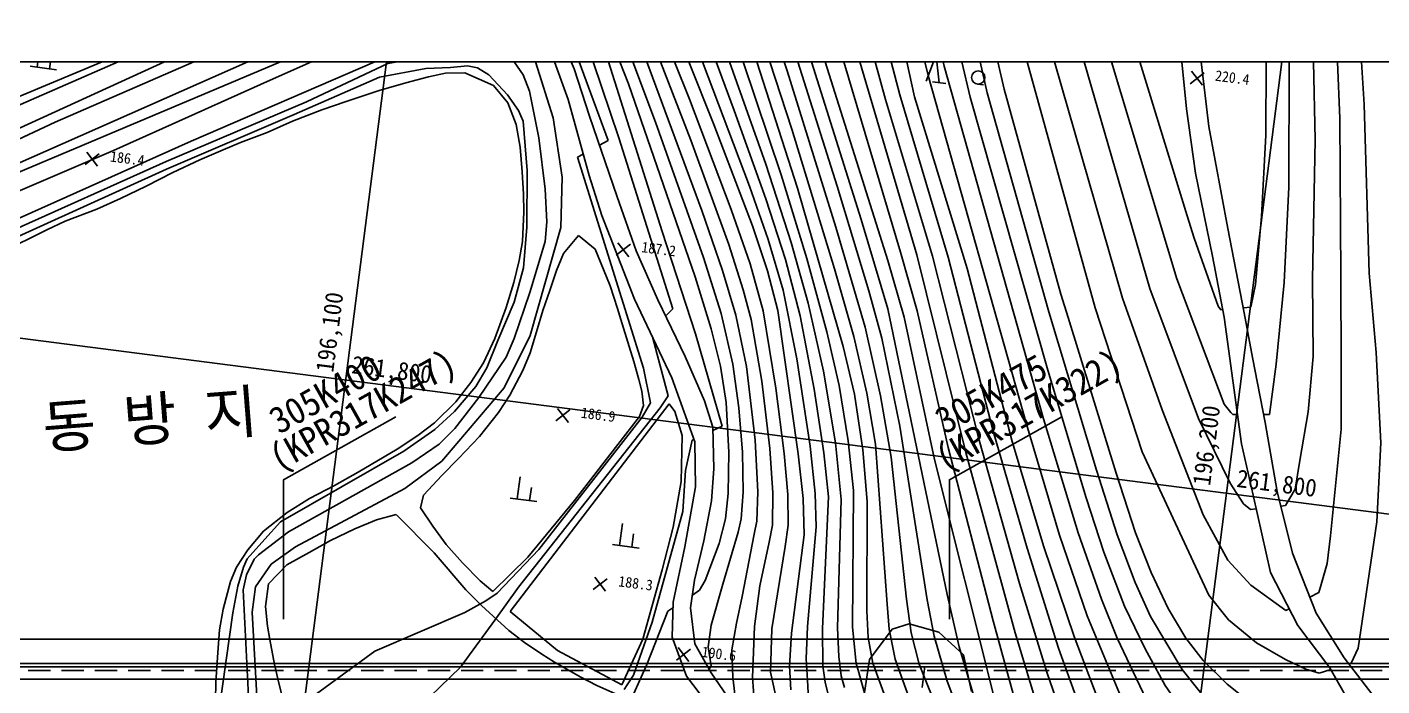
# Model space of a CAD drawing. Header units: millimetres. Extents: x 7782 to 8578, y 1103 to 1809.
# Drawn here: x 8235 to 8387.6, y 1481 to 1555.1 of the extents above; entities that cross this region are included whole.
import ezdxf
from ezdxf.xclip import XClip

# ---------------------------------------------------------------- set-up
doc = ezdxf.new("R2010")
doc.units = ezdxf.units.MM
doc.header["$LTSCALE"] = 10
doc.header["$MEASUREMENT"] = 0
doc.header["$XCLIPFRAME"] = 2
doc.linetypes.add('HIDDEN', pattern=[0.375, 0.25, -0.125])
doc.layers.add('TX-PAPR', color=2, linetype='Continuous', plot=False)
doc.layers.add('TZ-BASE', color=253, linetype='Continuous')
doc.layers.add('TZ-CABL', color=4, linetype='Continuous')
doc.styles.add('HANA', font='GulimChe.ttf')
doc.styles.get("Standard").update_dxf_attribs({"font": 'GulimChe.ttf'})
doc.linetypes.add('ZIGZAG', pattern='A,0.0001,-0.2,[131,ltypeshp.shx,S=0.2,R=0,X=-0.2,Y=0],-0.4,[131,ltypeshp.shx,S=0.2,R=180,X=0.2,Y=0],-0.2', length=0.8001)

# ---------------------------------------------------------------- blocks, each defined once
blk = doc.blocks.new('JD-DDH5JG73NG')
at = {"layer": 'TZ-BASE'}
for p, q in [((379.01, -178.73), (424.46, 175)), ((479.79, -179.08), (525.29, 175)), ((456.71, 74, 202), (438.19, 131.22, 202)), ((474.42, 74.51, 212), (462.5, 124.08, 212)), ((482.87, 100.26, 218), (497.56, 49.5, 218)), ((462.34, 61.01, 203), (450.82, 97.64, 203)), ((467.79, 70.78, 208), (460.6, 96.91, 208)), ((472.6, 73.46, 211), (466.84, 96.78, 211)), ((448.48, 67.95, 195), (437.31, 95.85, 195)), ((469.49, 53.57, 206), (456.85, 95.96, 206)), ((438.86, 72.53, 190), (430.37, 93.62, 190)), ((445.72, 70.81, 194), (436.61, 93.67, 194)), ((471.31, 53.29, 207), (459.24, 94.31, 207)), ((469.43, 71.29, 209), (463.19, 94.41, 209)), ((488.17, 91.95, 219), (500.62, 50.59, 219)), ((465.06, 57.24, 204), (455.18, 88.62, 204)), ((468.08, 52.62, 205), (456.44, 89.51, 205)), ((436.56, 66.15, 187), (428.59, 87.79, 187)), ((450.76, 69.52, 197), (444.11, 87.29, 197)), ((457.26, 67.42, 201), (450.37, 88.47, 201)), ((492.63, 87.51, 220), (501.77, 57.66, 220)), ((518.97, 68.64, 217), (518.15, 87.68, 217)), ((521.71, 70.21, 216), (520.58, 87.74, 216)), ((361.83, 63.69, 183), (410.24, 85.81, 183)), ((406.63, 86.32, 181.26), (365.02, 68.92, 181.26)), ((513.23, 60.9, 219), (513.26, 85.84, 219)), ((516.19, 66.22, 218), (515.72, 86.8, 218)), ((364.75, 61.22, 185), (416.57, 84.08, 185)), ((374.27, 68.22, 184), (410.83, 84.1, 184)), ((425.23, 84.73, 187.29), (398.48, 72.94, 187.29)), ((419.77, 83.47, 186), (359.59, 58.12, 186)), ((429.28, 82.54, 226.77), (432.74, 74.21, 226.77)), ((457.89, 60.78, 200), (450.47, 83.85, 200)), ((471.08, 71.06, 210), (468.43, 82.87, 210)), ((510.63, 66.75, 220), (510.69, 83.42, 220)), ((80, 81.21), (700, 1.54)), ((454.31, 63.48, 198), (448.11, 81.04, 198)), ((456.06, 62.28, 199), (449.52, 81.58, 199)), ((355.94, 63.92, 182), (392.94, 80.05, 182)), ((445.86, 66.2, 193), (440.58, 79.85, 193)), ((481.17, 71.94, 215), (479.29, 80.04, 215)), ((482.52, 79.5, 216), (491.43, 47.32, 216)), ((441.91, 68.23, 191), (437.88, 78.78, 191)), ((452.47, 61.02, 196), (445.84, 78.55, 196)), ((479.26, 71.53, 214), (477.45, 79.27, 214)), ((501.69, 69.72, 226.77), (500.85, 78.23, 226.77)), ((372.26, 74.39, 181.52), (372.58, 76.87, 181.52)), ((389.6, 66.08, 186), (416.37, 77.63, 186)), ((427.87, 76.56, 186), (430.35, 68.69, 186)), ((442.65, 55.92, 189), (435.93, 77.12, 189)), ((477.34, 71.01, 213), (475.78, 77.52, 213)), ((486.32, 76.82, 217), (494.49, 48.41, 217)), ((503.13, 77.06, 212.49), (504.21, 67.74, 212.49)), ((373.65, 74.22, 181.52), (373.84, 75.7, 181.52)), ((402.59, 70.49, 185), (411.73, 74.8, 185)), ((411.73, 74.8, 185), (415.8, 75.55, 185)), ((425.92, 75.08, 185), (426.98, 73.55, 185)), ((432.04, 70.75, 184.64), (430.39, 75.31, 184.64)), ((437.75, 66.43, 188), (434.5, 76.14, 188)), ((447.1, 58.28, 192), (440.52, 76.05, 192)), ((472.37, 72.84, 215.23), (473.49, 75.72, 215.23)), ((473.49, 75.72, 215.23), (473.85, 72.65, 215.23)), ((371.46, 74.5, 181.52), (374.44, 74.11, 181.52)), ((401.21, 69.07, 184), (410.8, 73.27, 184)), ((410.8, 73.27, 184), (416.04, 74.24, 184)), ((413.79, 72.64, 183.97), (416.33, 73.31, 183.97)), ((416.04, 74.24, 184), (418.8, 74.35, 184)), ((416.33, 73.31, 183.97), (418.24, 73.71, 183.97)), ((418.24, 73.71, 183.97), (420.42, 73.78, 183.97)), ((418.8, 74.35, 184), (420.7, 74.56, 184)), ((420.42, 73.78, 183.97), (423.66, 72.35, 183.97)), ((420.7, 74.56, 184), (421.84, 74.33, 184)), ((421.84, 74.33, 184), (423.13, 73.53, 184)), ((423.13, 73.53, 184), (425.23, 71.28, 184)), ((426.98, 73.55, 185), (427.69, 71.71, 185)), ((432.74, 74.21, 226.77), (434.46, 68.9, 226.77)), ((462.22, 56.39, 202), (456.71, 74, 202)), ((483.68, 34.23, 211), (472.6, 73.46, 211)), ((485.6, 34.81, 212), (474.42, 74.51, 212)), ((502.1, 72.54, 220.41), (503.68, 73.76, 220.41)), ((502.28, 73.94, 220.41), (503.5, 72.36, 220.41)), ((398.48, 72.94, 187.29), (380.84, 65.03, 187.29)), ((407.06, 70.55, 183.97), (410.78, 71.77, 183.97)), ((410.78, 71.77, 183.97), (413.79, 72.64, 183.97)), ((423.66, 72.35, 183.97), (425.27, 70.4, 183.97)), ((446.35, 50.8, 190), (438.86, 72.53, 190)), ((473.11, 72.74, 215.23), (474.6, 72.55, 215.23)), ((478.15, 72.49, 215.23), (478.84, 72.4, 215.23)), ((487.55, 48.86, 215), (481.17, 71.94, 215)), ((386.76, 63.77, 185), (402.59, 70.49, 185)), ((404.33, 69.59, 183.97), (407.06, 70.55, 183.97)), ((425.23, 71.28, 184), (426.48, 69.54, 184)), ((425.27, 70.4, 183.97), (426.2, 67.94, 183.97)), ((427.69, 71.71, 185), (428.74, 66.44, 185)), ((434.43, 62.22, 184.64), (432.04, 70.75, 184.64)), ((450.41, 58.38, 194), (445.72, 70.81, 194)), ((473.09, 53.11, 208), (467.79, 70.78, 208)), ((474.85, 53.01, 209), (469.43, 71.29, 209)), ((476.98, 51.72, 210), (471.08, 71.06, 210)), ((486.08, 40.29, 213), (477.34, 71.01, 213)), ((486.19, 46.86, 214), (479.26, 71.53, 214)), ((522.26, 51.2, 216), (521.71, 70.21, 216)), ((386.82, 62.91, 184), (401.21, 69.07, 184)), ((401.02, 68.32, 183.97), (404.33, 69.59, 183.97)), ((426.48, 69.54, 184), (426.97, 68.34, 184)), ((430.35, 68.69, 186), (431.38, 62.02, 186)), ((434.46, 68.9, 226.77), (437.58, 59.82, 226.77)), ((454.32, 59.59, 197), (450.76, 69.52, 197)), ((502.7, 62.47, 226.77), (501.69, 69.72, 226.77)), ((363.2, 63, 184), (374.27, 68.22, 184)), ((398.17, 67.06, 183.97), (401.02, 68.32, 183.97)), ((426.2, 67.94, 183.97), (426.66, 65.41, 183.97)), ((426.97, 68.34, 184), (427.44, 62.77, 184)), ((447.29, 52.96, 191), (441.91, 68.23, 191)), ((452.82, 56.55, 195), (448.48, 67.95, 195)), ((462.06, 51.69, 201), (457.26, 67.42, 201)), ((504.21, 67.74, 212.49), (506.35, 56.23, 212.49)), ((519.07, 50.85, 217), (518.97, 68.64, 217)), ((365.94, 55.49, 186), (389.6, 66.08, 186)), ((393.18, 65.11, 183.97), (395.15, 65.93, 183.97)), ((395.15, 65.93, 183.97), (398.17, 67.06, 183.97)), ((428.74, 66.44, 185), (429.45, 60.65, 185)), ((435.59, 65.62, 187), (436.56, 66.15, 187)), ((443.85, 47.2, 188), (437.75, 66.43, 188)), ((450.15, 54.44, 193), (445.86, 66.2, 193)), ((510.16, 57.6, 220), (510.63, 66.75, 220)), ((515.89, 50.51, 218), (516.19, 66.22, 218)), ((380.84, 65.03, 187.29), (367.48, 59.31, 187.29)), ((377.65, 63.44, 186.44), (379.23, 64.66, 186.44)), ((377.83, 64.84, 186.44), (379.05, 63.26, 186.44)), ((390.58, 63.96, 183.97), (393.18, 65.11, 183.97)), ((426.66, 65.41, 183.97), (426.89, 62.61, 183.97)), ((433.12, 64.26, 187), (433.76, 64.61, 187)), ((440.53, 40.51, 187), (433.12, 64.26, 187)), ((367.25, 54.04, 184), (386.82, 62.91, 184)), ((368.73, 55.68, 185), (386.76, 63.77, 185)), ((387.54, 62.54, 183.97), (390.58, 63.96, 183.97)), ((426.89, 62.61, 183.97), (427.02, 60.1, 183.97)), ((427.44, 62.77, 184), (427.39, 56.4, 184)), ((457.18, 54.67, 198), (454.31, 63.48, 198)), ((384.54, 61.01, 183.97), (387.54, 62.54, 183.97)), ((431.38, 62.02, 186), (431.23, 56.37, 186)), ((435.83, 57.72, 184.64), (434.43, 62.22, 184.64)), ((458.94, 52.88, 199), (456.06, 62.28, 199)), ((504.62, 53.12, 226.77), (502.7, 62.47, 226.77)), ((378.98, 58.43, 183.97), (381.62, 59.6, 183.97)), ((381.62, 59.6, 183.97), (384.54, 61.01, 183.97)), ((427.02, 60.1, 183.97), (427.08, 58.12, 183.97)), ((429.45, 60.65, 185), (429.66, 56.99, 185)), ((437.58, 59.82, 226.77), (439.72, 53.72, 226.77)), ((454.58, 55.01, 196), (452.47, 61.02, 196)), ((456.52, 52.76, 197), (454.32, 59.59, 197)), ((463.03, 42.94, 200), (457.89, 60.78, 200)), ((465.91, 49.22, 203), (462.34, 61.01, 203)), ((512.71, 50.16, 219), (513.23, 60.9, 219)), ((375.4, 57.05, 183.97), (378.98, 58.43, 183.97)), ((427.08, 58.12, 183.97), (426.91, 54.78, 183.97)), ((449.45, 51.53, 192), (447.1, 58.28, 192)), ((452.57, 52.26, 194), (450.41, 58.38, 194)), ((373.35, 56.09, 183.97), (375.4, 57.05, 183.97)), ((429.66, 56.99, 185), (429.45, 54.79, 185)), ((439.51, 48.27, 184.64), (435.83, 57.72, 184.64)), ((454.52, 51.47, 195), (452.82, 56.55, 195)), ((468.06, 47.18, 204), (465.06, 57.24, 204)), ((501.77, 57.66, 220), (502.58, 55.15, 220)), ((509.47, 49.93, 220), (510.16, 57.6, 220)), ((368.2, 53.55, 183.97), (373.35, 56.09, 183.97)), ((427.39, 56.4, 184), (427.04, 51.83, 184)), ((431.23, 56.37, 186), (427.78, 44.18, 186)), ((431.52, 53.44, 186.84), (433.23, 55.46, 186.84)), ((433.23, 55.46, 186.84), (435.11, 53.9, 186.84)), ((446.4, 44.4, 189), (442.65, 55.92, 189)), ((456.26, 49.31, 196), (454.58, 55.01, 196)), ((465.52, 45.12, 202), (462.22, 56.39, 202)), ((502.58, 55.15, 220), (505.28, 47.49, 220)), ((506.35, 56.23, 212.49), (508.19, 46.74, 212.49)), ((426.91, 54.78, 183.97), (426.55, 52.65, 183.97)), ((429.45, 54.79, 185), (427.75, 49.03, 185)), ((430.73, 51.53, 186.84), (431.52, 53.44, 186.84)), ((435.11, 53.9, 186.84), (436.05, 51.63, 186.84)), ((437.48, 53.23, 187.23), (439.07, 54.46, 187.23)), ((437.66, 54.64, 187.23), (438.89, 53.05, 187.23)), ((439.72, 53.72, 226.77), (442.16, 48.2, 226.77)), ((451.78, 49.34, 193), (450.15, 54.44, 193)), ((459.1, 47.82, 198), (457.18, 54.67, 198)), ((471.36, 46.96, 206), (469.49, 53.57, 206)), ((426.55, 52.65, 183.97), (425.94, 50.16, 183.97)), ((449.29, 46.66, 191), (447.29, 52.96, 191)), ((454.03, 46.99, 194), (452.57, 52.26, 194)), ((458.18, 46.42, 197), (456.52, 52.76, 197)), ((461.19, 44.61, 199), (458.94, 52.88, 199)), ((469.91, 46.26, 205), (468.08, 52.62, 205)), ((476.84, 31.02, 207), (471.31, 53.29, 207)), ((478.34, 32.41, 208), (473.09, 53.11, 208)), ((479.94, 33.41, 209), (474.85, 53.01, 209)), ((505.94, 46.27, 226.77), (504.62, 53.12, 226.77)), ((427.04, 51.83, 184), (425.99, 47.95, 184)), ((429.98, 49.26, 186.84), (430.73, 51.53, 186.84)), ((436.05, 51.63, 186.84), (436.78, 49.77, 186.84)), ((448.18, 44.96, 190), (446.35, 50.8, 190)), ((450.96, 46.49, 192), (449.45, 51.53, 192)), ((455.66, 47.02, 195), (454.52, 51.47, 195)), ((464.24, 44.1, 201), (462.06, 51.69, 201)), ((482.08, 32.26, 210), (476.98, 51.72, 210)), ((500.62, 50.59, 219), (505.95, 36.47, 219)), ((515.95, 41.82, 218), (515.89, 50.51, 218)), ((519.11, 40.9, 217), (519.07, 50.85, 217)), ((523.08, 42.28, 216), (522.26, 51.2, 216)), ((425.94, 50.16, 183.97), (425.07, 47.36, 183.97)), ((427.75, 49.03, 185), (425.96, 43.87, 185)), ((429.19, 47, 186.84), (429.98, 49.26, 186.84)), ((436.78, 49.77, 186.84), (437.62, 47.22, 186.84)), ((452.68, 46, 193), (451.78, 49.34, 193)), ((457.8, 41.55, 196), (456.26, 49.31, 196)), ((467.37, 43.89, 203), (465.91, 49.22, 203)), ((488.36, 46.23, 215), (487.55, 48.86, 215)), ((497.56, 49.5, 218), (503.07, 34.85, 218)), ((508.96, 47.38, 220), (509.47, 49.93, 220)), ((511.79, 40.98, 219), (512.71, 50.16, 219)), ((425.07, 47.36, 183.97), (423.79, 43.85, 183.97)), ((425.99, 47.95, 184), (424.14, 43.62, 184)), ((443.72, 39.44, 184.64), (439.51, 48.27, 184.64)), ((442.16, 48.2, 226.77), (445.23, 41.83, 226.77)), ((460.83, 40.17, 198), (459.1, 47.82, 198)), ((491.43, 47.32, 216), (496.72, 31.1, 216)), ((494.49, 48.41, 217), (498.96, 35.81, 217)), ((505.28, 47.49, 220), (505.58, 47.09, 220)), ((508.08, 47.3, 220), (508.96, 47.38, 220)), ((428.49, 44.59, 186.84), (429.19, 47, 186.84)), ((437.62, 47.22, 186.84), (437.98, 46.01, 186.84)), ((437.98, 46.01, 186.84), (438.94, 42.97, 186.84)), ((443.03, 46.39, 188), (443.85, 47.2, 188)), ((450.59, 40.97, 191), (449.29, 46.66, 191)), ((452.13, 40.72, 192), (450.96, 46.49, 192)), ((453.86, 39.04, 193), (452.68, 46, 193)), ((455.44, 38.25, 194), (454.03, 46.99, 194)), ((457.96, 30.87, 195), (455.66, 47.02, 195)), ((459.77, 38.15, 197), (458.18, 46.42, 197)), ((474.73, 15.02, 204), (468.06, 47.18, 204)), ((473.31, 30.22, 205), (469.91, 46.26, 205)), ((474.86, 31.57, 206), (471.36, 46.96, 206)), ((491.55, 29.04, 214), (486.19, 46.86, 214)), ((493.77, 28.68, 215), (488.36, 46.23, 215)), ((505.58, 47.09, 220), (505.78, 47.11, 220)), ((507.91, 31.99, 226.77), (505.94, 46.27, 226.77)), ((508.19, 46.74, 212.49), (509.12, 41.71, 212.49)), ((427.78, 42.25, 186.84), (428.49, 44.59, 186.84)), ((449.42, 33.99, 189), (446.4, 44.4, 189)), ((449.22, 40.75, 190), (448.18, 44.96, 190)), ((462.57, 38.55, 199), (461.19, 44.61, 199)), ((467.25, 37.39, 202), (465.52, 45.12, 202)), ((423.79, 43.85, 183.97), (422.53, 41.11, 183.97)), ((424.14, 43.62, 184), (422.88, 40.55, 184)), ((427.78, 44.18, 186), (424.84, 38.31, 186)), ((425.96, 43.87, 185), (425.08, 41.76, 185)), ((438.94, 42.97, 186.84), (439.46, 41.28, 186.84)), ((443.32, 37.39, 188), (441.59, 43.91, 188)), ((464.3, 37.58, 200), (463.03, 42.94, 200)), ((465.68, 37.72, 201), (464.24, 44.1, 201)), ((469.41, 34, 203), (467.37, 43.89, 203)), ((425.08, 41.76, 185), (422, 37.22, 185)), ((426.96, 40.25, 186.84), (427.78, 42.25, 186.84)), ((439.46, 41.28, 186.84), (440, 39.24, 186.84)), ((445.23, 41.83, 226.77), (447.41, 36.85, 226.77)), ((459.3, 31.73, 196), (457.8, 41.55, 196)), ((509.12, 41.71, 212.49), (510.55, 34.4, 212.49)), ((515.41, 35.59, 218), (515.95, 41.82, 218)), ((523.59, 32.13, 216), (523.08, 42.28, 216)), ((422.53, 41.11, 183.97), (421.11, 38.91, 183.97)), ((422.88, 40.55, 184), (421.65, 38.45, 184)), ((425.5, 37.48, 186.84), (426.96, 40.25, 186.84)), ((441.33, 36.63, 187), (440.53, 40.51, 187)), ((449.85, 36.66, 190), (449.22, 40.75, 190)), ((451.29, 36.06, 191), (450.59, 40.97, 191)), ((453.13, 32.41, 192), (452.13, 40.72, 192)), ((462.17, 32.13, 198), (460.83, 40.17, 198)), ((490.39, 25.91, 213), (486.08, 40.29, 213)), ((511.06, 35.29, 219), (511.79, 40.98, 219)), ((519.13, 33.65, 217), (519.11, 40.9, 217)), ((424.84, 38.31, 186), (417.83, 30.06, 186)), ((421.65, 38.45, 184), (419.26, 35.64, 184)), ((421.11, 38.91, 183.97), (419.42, 36.72, 183.97)), ((440, 39.24, 186.84), (440.34, 37.91, 186.84)), ((446.33, 32.22, 184.64), (443.72, 39.44, 184.64)), ((454.76, 31.48, 193), (453.86, 39.04, 193)), ((456.38, 30.9, 194), (455.44, 38.25, 194)), ((463.61, 32.33, 199), (462.57, 38.55, 199)), ((419.42, 36.72, 183.97), (417.01, 34.35, 183.97)), ((422, 37.22, 185), (419.28, 33.74, 185)), ((424.22, 35.53, 186.84), (425.5, 37.48, 186.84)), ((440.34, 37.91, 186.84), (440.54, 36.33, 186.84)), ((440.4, 35.01, 187), (441.33, 36.63, 187)), ((442.42, 36.05, 188), (443.32, 37.39, 188)), ((447.41, 36.85, 226.77), (448.34, 33.86, 226.77)), ((450.16, 31.07, 190), (449.85, 36.66, 190)), ((460.86, 30.99, 197), (459.77, 38.15, 197)), ((465.23, 31.31, 200), (464.3, 37.58, 200)), ((466.66, 31.97, 201), (465.68, 37.72, 201)), ((468.45, 30.48, 202), (467.25, 37.39, 202)), ((419.26, 35.64, 184), (417.05, 33.61, 184)), ((422.06, 32.84, 186.84), (424.22, 35.53, 186.84)), ((443.45, 36.49, 188.27), (425.52, 13.12, 188.27)), ((426.47, 15.88, 188), (442.42, 36.05, 188)), ((430.68, 34.58, 186.95), (432.26, 35.81, 186.95)), ((430.86, 35.99, 186.95), (432.08, 34.4, 186.95)), ((440.54, 36.33, 186.84), (440.08, 35.08, 186.84)), ((444.07, 35.64, 188.27), (443.45, 36.49, 188.27)), ((444.91, 32.94, 188.27), (444.07, 35.64, 188.27)), ((451.69, 31.07, 191), (451.29, 36.06, 191)), ((498.96, 35.81, 217), (503.57, 24.01, 217)), ((505.95, 36.47, 219), (506.69, 35.51, 219)), ((506.69, 35.51, 219), (506.92, 35.31, 219)), ((506.92, 35.31, 219), (507.45, 35.3, 219)), ((510.38, 35.29, 219), (511.06, 35.29, 219)), ((514.45, 30.11, 218), (515.41, 35.59, 218)), ((417.05, 33.61, 184), (413.54, 31.16, 184)), ((417.01, 34.35, 183.97), (415.13, 32.92, 183.97)), ((419.28, 33.74, 185), (417.54, 31.97, 185)), ((428.75, 20.09, 187), (440.4, 35.01, 187)), ((440.08, 35.08, 186.84), (432.76, 25.61, 186.84)), ((448.34, 33.86, 226.77), (448.46, 29.2, 226.77)), ((448.35, 33.49, 189), (449.42, 33.99, 189)), ((472.49, 14.45, 203), (469.41, 34, 203)), ((487.41, 21.71, 211), (483.68, 34.23, 211)), ((489.49, 21.98, 212), (485.6, 34.81, 212)), ((503.07, 34.85, 218), (506.62, 27.58, 218)), ((510.55, 34.4, 212.49), (511.93, 26.62, 212.49)), ((517.93, 21.64, 217), (519.13, 33.65, 217)), ((415.13, 32.92, 183.97), (412.8, 31.41, 183.97)), ((419.69, 30.36, 186.84), (422.06, 32.84, 186.84)), ((444.79, 27.76, 188.27), (444.91, 32.94, 188.27)), ((445.29, 29, 189), (446.02, 32.4, 189)), ((446.02, 32.4, 189), (446.23, 32.49, 189)), ((446.38, 27.14, 184.64), (446.33, 32.22, 184.64)), ((453.42, 26.6, 192), (453.13, 32.41, 192)), ((462.82, 25.74, 198), (462.17, 32.13, 198)), ((464.19, 26.75, 199), (463.61, 32.33, 199)), ((482.91, 16.27, 208), (478.34, 32.41, 208)), ((483.75, 20.26, 209), (479.94, 33.41, 209)), ((485.65, 20.41, 210), (482.08, 32.26, 210)), ((523.14, 23.22, 216), (523.59, 32.13, 216)), ((413.54, 31.16, 184), (399.64, 23.2, 184)), ((412.8, 31.41, 183.97), (408.39, 28.82, 183.97)), ((417.54, 31.97, 185), (414.43, 29.87, 185)), ((450.09, 26.4, 190), (450.16, 31.07, 190)), ((451.75, 26.56, 191), (451.69, 31.07, 191)), ((455.09, 26.47, 193), (454.76, 31.48, 193)), ((456.78, 26.31, 194), (456.38, 30.9, 194)), ((458.52, 25.83, 195), (457.96, 30.87, 195)), ((459.89, 26.41, 196), (459.3, 31.73, 196)), ((461.36, 26.05, 197), (460.86, 30.99, 197)), ((465.74, 25.5, 200), (465.23, 31.31, 200)), ((467.97, 13.94, 201), (466.66, 31.97, 201)), ((479.94, 12.09, 206), (474.86, 31.57, 206)), ((482.42, 10.74, 207), (476.84, 31.02, 207)), ((496.72, 31.1, 216), (504.22, 14.95, 216)), ((509.2, 26.23, 226.77), (507.91, 31.99, 226.77)), ((414.43, 29.87, 185), (400.55, 22.1, 185)), ((417.83, 30.06, 186), (413.65, 26.97, 186)), ((417.81, 28.45, 186.84), (419.69, 30.36, 186.84)), ((444.99, 24.39, 189), (445.29, 29, 189)), ((448.46, 29.2, 226.77), (448.21, 25.58, 226.77)), ((470.18, 14.5, 202), (468.45, 30.48, 202)), ((480.1, 3.13, 205), (473.31, 30.22, 205)), ((493.9, 21.75, 214), (491.55, 29.04, 214)), ((513.95, 26.9, 218), (514.45, 30.11, 218)), ((408.39, 28.82, 183.97), (405.73, 27.29, 183.97)), ((415.75, 26.23, 186.84), (417.81, 28.45, 186.84)), ((426.33, 25.79, 187.29), (426.65, 28.27, 187.29)), ((443.89, 22.6, 188.27), (444.79, 27.76, 188.27)), ((495.97, 21.98, 215), (493.77, 28.68, 215)), ((506.62, 27.58, 218), (508.13, 25.23, 218)), ((413.65, 26.97, 186), (401.34, 20.42, 186)), ((405.73, 27.29, 183.97), (402.93, 25.84, 183.97)), ((415.42, 24.8, 186.84), (415.75, 26.23, 186.84)), ((427.72, 25.61, 187.29), (427.91, 27.1, 187.29)), ((445.19, 20.42, 184.64), (446.38, 27.14, 184.64)), ((449.78, 23.54, 190), (450.09, 26.4, 190)), ((451.56, 23.57, 191), (451.75, 26.56, 191)), ((453.31, 23.31, 192), (453.42, 26.6, 192)), ((455.06, 22.83, 193), (455.09, 26.47, 193)), ((456.84, 22.84, 194), (456.78, 26.31, 194)), ((459.98, 22.66, 196), (459.89, 26.41, 196)), ((460.7, 11.2, 197), (461.36, 26.05, 197)), ((464.1, 11.36, 199), (464.19, 26.75, 199)), ((511.15, 17.52, 226.77), (509.2, 26.23, 226.77)), ((511.93, 26.62, 212.49), (513.64, 19.7, 212.49)), ((512.85, 25.06, 218), (513.95, 26.9, 218)), ((402.93, 25.84, 183.97), (400.39, 24.28, 183.97)), ((416.8, 22.74, 186.84), (415.42, 24.8, 186.84)), ((425.54, 25.89, 187.29), (428.51, 25.51, 187.29)), ((432.76, 25.61, 186.84), (427.52, 19.23, 186.84)), ((448.21, 25.58, 226.77), (447.33, 21.09, 226.77)), ((458.65, 21.77, 195), (458.52, 25.83, 195)), ((462.4, 11.28, 198), (462.82, 25.74, 198)), ((465.71, 13.19, 200), (465.74, 25.5, 200)), ((492.4, 19.8, 213), (490.39, 25.91, 213)), ((508.13, 25.23, 218), (508.91, 24.61, 218)), ((508.91, 24.61, 218), (509.55, 24.69, 218)), ((512.33, 25, 218), (512.85, 25.06, 218)), ((400.39, 24.28, 183.97), (397.74, 22.16, 183.97)), ((399.64, 23.2, 184), (397.91, 21.26, 184)), ((410.45, 23.44, 186.92), (408.04, 22.43, 186.92)), ((412.7, 24.06, 186.92), (410.45, 23.44, 186.92)), ((416.95, 19.74, 186.92), (412.7, 24.06, 186.92)), ((437.85, 20.55, 188.76), (438.17, 23.03, 188.76)), ((441.5, 11.92, 189), (444.99, 24.39, 189)), ((449.08, 20.79, 190), (449.78, 23.54, 190)), ((451.2, 22.07, 191), (451.56, 23.57, 191)), ((453.02, 21.82, 192), (453.31, 23.31, 192)), ((503.57, 24.01, 217), (506.36, 18.9, 217)), ((521.79, 14.08, 216), (523.14, 23.22, 216)), ((397.74, 22.16, 183.97), (395.98, 20.07, 183.97)), ((400.55, 22.1, 185), (397.16, 19.49, 185)), ((408.04, 22.43, 186.92), (405.29, 21.11, 186.92)), ((418.32, 20.68, 186.84), (416.8, 22.74, 186.84)), ((439.24, 20.37, 188.76), (439.43, 21.86, 188.76)), ((442.63, 17.8, 188.27), (443.89, 22.6, 188.27)), ((449.48, 16.19, 191), (451.2, 22.07, 191)), ((451.64, 14.81, 192), (453.02, 21.82, 192)), ((454.69, 20.94, 193), (455.06, 22.83, 193)), ((456.48, 20.46, 194), (456.84, 22.84, 194)), ((457.21, 10.68, 195), (458.65, 21.77, 195)), ((459.02, 11.44, 196), (459.98, 22.66, 196)), ((490.52, 12.62, 211), (487.41, 21.71, 211)), ((492.11, 14.5, 212), (489.49, 21.98, 212)), ((495.93, 16.39, 214), (493.9, 21.75, 214)), ((497.71, 17.5, 215), (495.97, 21.98, 215)), ((517.53, 18.51, 217), (517.93, 21.64, 217)), ((395.98, 20.07, 183.97), (394.71, 18.11, 183.97)), ((397.91, 21.26, 184), (395.9, 19.05, 184)), ((401.34, 20.42, 186), (398.61, 18.45, 186)), ((405.29, 21.11, 186.92), (402.88, 19.78, 186.92)), ((420.14, 18.6, 186.84), (418.32, 20.68, 186.84)), ((424.05, 15.18, 187), (428.75, 20.09, 187)), ((437.06, 20.65, 188.76), (440.04, 20.27, 188.76)), ((443.87, 14.18, 184.64), (445.19, 20.42, 184.64)), ((447.33, 21.09, 226.77), (446.29, 16.64, 226.77)), ((447.5, 16.61, 190), (449.08, 20.79, 190)), ((453.64, 16.03, 193), (454.69, 20.94, 193)), ((454.98, 11.18, 194), (456.48, 20.46, 194)), ((487.3, 9.01, 209), (483.75, 20.26, 209)), ((489.03, 10.3, 210), (485.65, 20.41, 210)), ((395.9, 19.05, 184), (395.5, 18.1, 184)), ((396.68, 19.03, 185), (395.84, 17.25, 185)), ((397.16, 19.49, 185), (396.68, 19.03, 185)), ((398.61, 18.45, 186), (396.83, 15.91, 186)), ((400.37, 18.36, 186.92), (398.31, 16.24, 186.92)), ((402.88, 19.78, 186.92), (400.37, 18.36, 186.92)), ((420.53, 15.55, 186.92), (416.95, 19.74, 186.92)), ((422.16, 16.59, 186.84), (420.14, 18.6, 186.84)), ((427.52, 19.23, 186.84), (423.56, 15.38, 186.84)), ((494.72, 13.71, 213), (492.4, 19.8, 213)), ((506.36, 18.9, 217), (508.93, 16.07, 217)), ((513.64, 19.7, 212.49), (516.31, 12.93, 212.49)), ((516.88, 16.17, 217), (517.53, 18.51, 217)), ((394.71, 18.11, 183.97), (394.02, 16.49, 183.97)), ((395.5, 18.1, 184), (394.86, 15.99, 184)), ((395.84, 17.25, 185), (395.46, 15.58, 185)), ((434.88, 15.6, 188.27), (436.46, 16.82, 188.27)), ((435.06, 17, 188.27), (436.28, 15.42, 188.27)), ((440.47, 10.02, 188.27), (442.63, 17.8, 188.27)), ((499.64, 13.47, 215), (497.71, 17.5, 215)), ((514.24, 11.54, 226.77), (511.15, 17.52, 226.77)), ((394.02, 16.49, 183.97), (393.19, 13.37, 183.97)), ((394.86, 15.99, 184), (394.29, 12.96, 184)), ((395.46, 15.58, 185), (396.18, 1.07, 185)), ((396.83, 15.91, 186), (396.47, 13.06, 186)), ((398.31, 16.24, 186.92), (397.98, 13.68, 186.92)), ((422.3, 13.8, 186.92), (420.53, 15.55, 186.92)), ((423.56, 15.38, 186.84), (422.16, 16.59, 186.84)), ((423.81, 12.16, 188), (426.47, 15.88, 188)), ((446.29, 16.64, 226.77), (445.84, 13.53, 226.77)), ((446.05, 14.97, 190), (446.84, 15.52, 190)), ((446.84, 15.52, 190), (447.5, 16.61, 190)), ((448.15, 11.57, 191), (449.48, 16.19, 191)), ((453.05, 11.43, 193), (453.64, 16.03, 193)), ((485.96, 6.28, 208), (482.91, 16.27, 208)), ((497.66, 12.57, 214), (495.93, 16.39, 214)), ((508.93, 16.07, 217), (512.88, 13.24, 217)), ((515.6, 14.72, 217), (516.59, 15.26, 217)), ((516.59, 15.26, 217), (516.88, 16.17, 217)), ((420.43, 13.03, 187), (422.78, 14.32, 187)), ((425.38, 11, 186.92), (422.3, 13.8, 186.92)), ((422.78, 14.32, 187), (424.05, 15.18, 187)), ((443.77, 10.23, 184.64), (443.87, 14.18, 184.64)), ((451, 11.82, 192), (451.64, 14.81, 192)), ((468.2, 11.14, 201), (467.97, 13.94, 201)), ((470.7, 10.73, 202), (470.18, 14.5, 202)), ((473.27, 10.33, 203), (472.49, 14.45, 203)), ((476.08, 9.15, 204), (474.73, 15.02, 204)), ((493.91, 10.11, 212), (492.11, 14.5, 212)), ((504.22, 14.95, 216), (506.45, 12.17, 216)), ((521.05, 9, 216), (521.79, 14.08, 216)), ((394.29, 12.96, 184), (392.73, 2.04, 184)), ((393.19, 13.37, 183.97), (392.8, 11.07, 183.97)), ((396.47, 13.06, 186), (396.99, 3.55, 186)), ((397.98, 13.68, 186.92), (398.21, 11.49, 186.92)), ((410.28, 8.67, 187), (420.43, 13.03, 187)), ((425.52, 13.12, 188.27), (430.84, 8.73, 188.27)), ((440.92, 7.16, 190), (443.27, 13.18, 190)), ((443.27, 13.18, 190), (443.85, 13.53, 190)), ((445.84, 13.53, 226.77), (446.31, 9.47, 226.77)), ((465.83, 10.18, 200), (465.71, 13.19, 200)), ((494.44, 3.17, 211), (490.52, 12.62, 211)), ((497.04, 8.93, 213), (494.72, 13.71, 213)), ((501.21, 6.6, 214), (497.66, 12.57, 214)), ((501.62, 10.12, 215), (499.64, 13.47, 215)), ((512.88, 13.24, 217), (513.25, 13.44, 217)), ((516.31, 12.93, 212.49), (519.47, 7.89, 212.49)), ((392.8, 11.07, 183.97), (392.58, 8.5, 183.97)), ((398.21, 11.49, 186.92), (398.44, 9.96, 186.92)), ((419.93, 6.85, 188), (423.81, 12.16, 188)), ((427.13, 9.63, 186.92), (425.38, 11, 186.92)), ((439.42, 5.94, 189), (441.5, 11.92, 189)), ((447.83, 9.15, 191), (448.15, 11.57, 191)), ((450.5, 8.81, 192), (451, 11.82, 192)), ((452.8, 5.68, 193), (453.05, 11.43, 193)), ((454.84, 6.28, 194), (454.98, 11.18, 194)), ((456.97, 6.97, 195), (457.21, 10.68, 195)), ((458.86, 7.8, 196), (459.02, 11.44, 196)), ((460.74, 7.02, 197), (460.7, 11.2, 197)), ((462.53, 8.04, 198), (462.4, 11.28, 198)), ((464.48, 7.28, 199), (464.1, 11.36, 199)), ((468.56, 11.14, 201.41), (466.01, 7.71, 201.41)), ((468.9, 7.74, 201), (468.2, 11.14, 201)), ((470.46, 11.72, 201.41), (468.56, 11.14, 201.41)), ((473.81, 10.79, 201.41), (470.46, 11.72, 201.41)), ((471.59, 7.19, 202), (470.7, 10.73, 202)), ((476.59, 8.24, 201.41), (473.81, 10.79, 201.41)), ((482.18, 3.87, 206), (479.94, 12.09, 206)), ((484.69, 3.14, 207), (482.42, 10.74, 207)), ((506.45, 12.17, 216), (509.57, 9.61, 216)), ((517.83, 6.79, 226.77), (514.24, 11.54, 226.77)), ((700, 10), (80, 10)), ((398.44, 9.96, 186.92), (398.97, 7.15, 186.92)), ((429.08, 8.33, 186.92), (427.13, 9.63, 186.92)), ((438.09, 4.87, 188.27), (440.47, 10.02, 188.27)), ((445.4, 5.83, 184.64), (443.77, 10.23, 184.64)), ((446.31, 9.47, 226.77), (448.15, 6.23, 226.77)), ((466.39, 7.3, 200), (465.83, 10.18, 200)), ((474.73, 5.28, 203), (473.27, 10.33, 203)), ((493.53, -1.48, 210), (489.03, 10.3, 210)), ((497.17, 3.25, 212), (493.91, 10.11, 212)), ((503.56, 7.6, 215), (501.62, 10.12, 215)), ((509.57, 9.61, 216), (512.86, 7.72, 216)), ((392.58, 8.5, 183.97), (392.39, 5.17, 183.97)), ((403.71, 3.85, 187), (410.28, 8.67, 187)), ((430.52, 7.41, 186.92), (429.08, 8.33, 186.92)), ((430.84, 8.73, 188.27), (438.09, 4.87, 188.27)), ((444.26, 7.66, 190.58), (445.84, 8.88, 190.58)), ((444.44, 9.06, 190.58), (445.66, 7.48, 190.58)), ((448.17, 7.02, 191), (447.83, 9.15, 191)), ((450.59, 5.72, 192), (450.5, 8.81, 192)), ((459.03, 5.4, 196), (458.86, 7.8, 196)), ((462.8, 5.87, 198), (462.53, 8.04, 198)), ((466.01, 7.71, 201.41), (465.43, 3.99, 201.41)), ((470.42, 3.49, 201), (468.9, 7.74, 201)), ((478.35, 1.56, 204), (476.08, 9.15, 204)), ((477.49, 4.11, 201.41), (476.59, 8.24, 201.41)), ((490.22, 0.88, 209), (487.3, 9.01, 209)), ((499.29, 4.79, 213), (497.04, 8.93, 213)), ((512.86, 7.72, 216), (515.14, 6.65, 216)), ((519.47, 7.89, 212.49), (522.94, 3.38, 212.49)), ((520.23, 7.29, 216), (521.05, 9, 216)), ((80, 7.29), (700, 7.28)), ((80, 6.89), (700, 6.88)), ((398.97, 7.15, 186.92), (399.38, 5.38, 186.92)), ((402.52, -9.94, 188), (419.93, 6.85, 188)), ((433.49, 5.75, 186.92), (430.52, 7.41, 186.92)), ((438.61, 2.07, 190), (440.92, 7.16, 190)), ((447.92, 6.64, 191), (448.17, 7.02, 191)), ((448.15, 6.23, 226.77), (450.47, 2.89, 226.77)), ((455.62, 2.74, 194), (454.84, 6.28, 194)), ((457.14, 4.31, 195), (456.97, 6.97, 195)), ((461.02, 5.17, 197), (460.74, 7.02, 197)), ((464.79, 6.26, 199), (464.48, 7.28, 199)), ((466.14, 1.39, 199), (464.79, 6.26, 199)), ((467.74, 3.62, 200), (466.39, 7.3, 200)), ((477.59, -7.66, 202), (471.59, 7.19, 202)), ((471.93, 4.58, 203.18), (472.23, 6.96, 203.18)), ((488.31, -0.4, 208), (485.96, 6.28, 208)), ((503.26, 4.01, 214), (501.21, 6.6, 214)), ((506.29, 4.95, 215), (503.56, 7.6, 215)), ((515.14, 6.65, 216), (516.64, 6.2, 216)), ((516.64, 6.2, 216), (517.94, 6.6, 216)), ((520.75, 1.66, 226.77), (517.83, 6.79, 226.77)), ((519.99, 7.22, 216), (520.23, 7.29, 216)), ((392.39, 5.17, 183.97), (392.33, 3.16, 183.97)), ((399.38, 5.38, 186.92), (399.99, 2.94, 186.92)), ((435.28, 4.8, 186.92), (433.49, 5.75, 186.92)), ((437.32, 3.91, 186.92), (435.28, 4.8, 186.92)), ((438.35, 4.33, 189), (438.71, 4.87, 189)), ((438.71, 4.87, 189), (439.42, 5.94, 189)), ((448.88, 1.25, 184.64), (445.4, 5.83, 184.64)), ((450.96, 2.85, 192), (450.59, 5.72, 192)), ((453.03, 2.7, 193), (452.8, 5.68, 193)), ((459.13, 3.27, 196), (459.03, 5.4, 196)), ((461.79, 1.95, 197), (461.02, 5.17, 197)), ((463.19, 4.56, 198), (462.8, 5.87, 198)), ((479.58, -7.31, 203), (474.73, 5.28, 203)), ((501.32, 1.87, 213), (499.29, 4.79, 213)), ((513.36, -0.65, 215), (506.29, 4.95, 215))]:
    blk.add_line(p, q, dxfattribs=at)
blk.add_circle((478.24, 73.24, 215.23), 0.75, dxfattribs=at)
at = {"layer": 'TZ-BASE', "style": 'HANA'}
for s, height, rotation, p in [('220.4', 1.2, 352.6776, (504.87, 72.89, 220.41)), ('186.4', 1.2, 352.6776, (380.42, 63.79, 186.44)), ('187.2', 1.2, 352.6776, (440.26, 53.59, 187.23)), ('196,100', 2, 82.6776, (405.59, 39.96)), ('261,800', 2, 352.6776, (407.59, 39.96)), ('내 동 방 지', 4.8, 4.4715, (363.95, 30.75)), ('186.9', 1.2, 352.6776, (433.45, 34.94, 186.95)), ('196,200', 2, 82.6776, (504.35, 27.21)), ('261,800', 2, 352.6776, (507.26, 27.16)), ('188.3', 1.2, 352.6776, (437.66, 15.96, 188.27)), ('190.6', 1.2, 352.6776, (447.04, 8.02, 190.58))]:
    blk.add_text(s, height=height, rotation=rotation, dxfattribs=at).set_placement(p)

msp = doc.modelspace()

# ---------------------------------------------------------------- linework, layer by layer
at = {"layer": 'TX-PAPR', "flags": 128}
msp.add_lwpolyline([(8563.9, 1551.23), (8563.9, 1401.23), (7863.9, 1401.23), (7863.9, 1551.23)], close=True, dxfattribs=at)
at = {"layer": 'TZ-BASE', "flags": 128}
for points in [[(8263.9, 1488.48), (8263.9, 1504.18), (8276.55, 1511.27)], [(8338.9, 1488.48), (8338.9, 1504.18), (8351.55, 1511.27)]]:
    msp.add_lwpolyline(points, dxfattribs=at)
at = {"layer": 'TZ-CABL', "linetype": 'HIDDEN'}
for points in [[(7863.9, 1482.73), (8563.9, 1482.73)], [(7863.9, 1481.73), (8563.9, 1481.73)]]:
    msp.add_lwpolyline(points, dxfattribs=at)
at = {"layer": 'TZ-CABL', "linetype": 'ZIGZAG', "ltscale": 0.5}
msp.add_lwpolyline([(7863.9, 1481.73), (8563.9, 1481.73)], dxfattribs=at)

# ---------------------------------------------------------------- block references
at = {"layer": 'TZ-BASE'}
ref = msp.add_blockref('JD-DDH5JG73NG', (7863.9, 1476.23), dxfattribs=at)
XClip(ref).set_block_clipping_path([(-0.0000000003, -75.0000000032), (700.0000000004, 75)])

# ---------------------------------------------------------------- texts
for s, p in [('(KPR317K247)', (8263.39, 1505.04)), ('(KPR317K322)', (8338.39, 1505.04)), ('305K400', (8263.39, 1509.25)), ('305K475', (8338.39, 1509.25))]:
    msp.add_text(s, height=3, rotation=29.2387, dxfattribs=at).set_placement(p)

doc.saveas('drawing.dxf')
